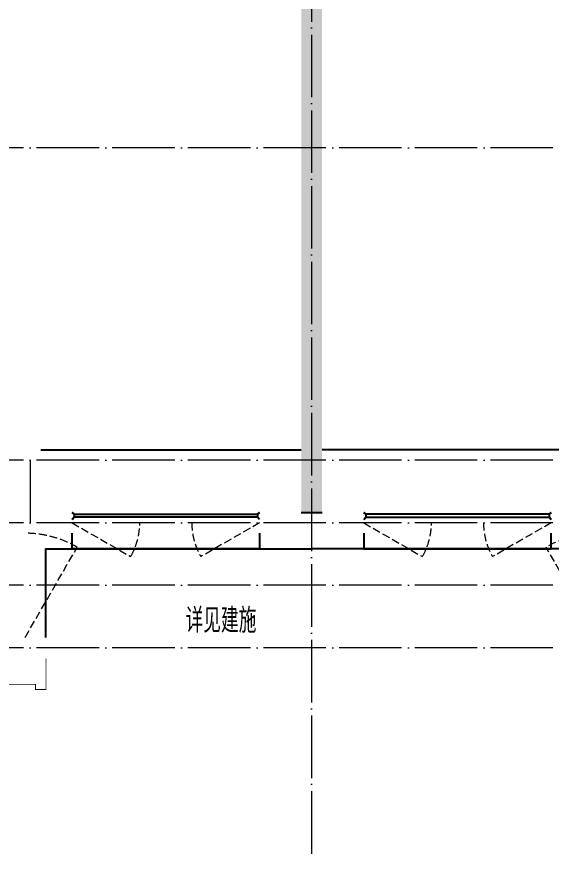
# Model space of a CAD drawing. Extents: x -518115 to 389031, y -231062 to 1628073.
# Drawn here: x 35487 to 40617, y 593449 to 601506 of the extents above; entities that cross this region are included whole.
import ezdxf

# ---------------------------------------------------------------- set-up
doc = ezdxf.new("R2010")
doc.units = 0
doc.header["$LTSCALE"] = 1000
doc.header["$MEASUREMENT"] = 0
doc.linetypes.add('DASH', pattern=[0.35, 0.25, -0.1])
doc.linetypes.add('DOTE', pattern=[2.42, 2, -0.2, 0.02, -0.2])
for name, color, linetype in [('3-栏杆1', 135, 'Continuous'), ('3.5方案汇报，与郭总、侯月琴确定户型_t8$0$2020.03.04 -1安徽标准化洋房户型(UA）_t8_t8$0$看线', 154, 'Continuous'), ('PUB_TEXT', 4, 'Continuous'), ('保温', 6, 'Continuous'), ('看线', 251, 'Continuous')]:
    doc.layers.add(name, color=color, linetype=linetype)
doc.layers.add('DOTE', color=19, linetype='DOTE', lineweight=9)
doc.layers.add('WINDOW', color=144, linetype='Continuous', lineweight=15)
doc.styles.add('_TCH_AXIS', font='COMPLEX', dxfattribs={"bigfont": 'GBCBIG'})
pattern_1 = [(45, (-445516.58, -596748.81), (0, 47.4157523), [100.584, -33.528]), (135, (-445492.87, -596725.102), (3e-15, 47.4157523), [100.584, -33.528])]

# ---------------------------------------------------------------- blocks, each defined once
blk = doc.blocks.new('HFHFTHFD')
at = {"layer": 'DOTE', "linetype": 'DOTE', "ltscale": 0.3}
for p, q in [((445616.6, 612948.8), (445616.6, 593448.8)), ((472616.6, 600248.8), (418616.6, 600248.8)), ((472616.6, 597248.8), (418616.6, 597248.8)), ((442916.6, 597248.8), (442916.6, 596648.8)), ((472616.6, 596648.8), (418616.6, 596648.8)), ((472616.6, 596048.8), (418616.6, 596048.8)), ((472616.6, 595448.8), (418616.6, 595448.8))]:
    blk.add_line(p, q, dxfattribs=at)
blk = doc.blocks.new('A$C718F517F')
at = {"layer": '保温', "linetype": 'ByBlock', "ltscale": 10}
h = blk.add_hatch(dxfattribs=at)
h.set_pattern_fill('AR-HBONE', color=251, scale=55)
h.set_pattern_definition(pattern_1)
edge = h.paths.add_edge_path()
edge.add_line((200, 5100), (200.1, 7700))
edge.add_line((200.1, 7700), (0.1, 7700))
edge.add_line((0.1, 7700), (0, 5100))
edge.add_line((0, 5100), (200, 5100))
h = blk.add_hatch(dxfattribs=at)
h.set_pattern_fill('AR-HBONE', color=251, scale=55)
h.set_pattern_definition(pattern_1)
edge = h.paths.add_edge_path()
edge.add_line((900, 4900), (900, 5100))
edge.add_line((900, 5100), (-700, 5100))
edge.add_line((-700, 5100), (-700, 4900))
edge.add_line((-700, 4900), (900, 4900))
at = {"layer": '保温', "linetype": 'Continuous', "ltscale": 10}
h = blk.add_hatch(dxfattribs=at)
h.set_pattern_fill('HEX', color=251, scale=10, angle=90, style=0)
h.set_pattern_definition([(90, (-503782.47, -516048.461), (-16.49778, 1e-15), [9.525, -19.05]), (210, (-503782.47, -516048.461), (8.24889, -14.2874966), [9.525, -19.05]), (150, (-503782.47, -516038.936), (-8.24889, -14.2874966), [9.525, -19.05])])
h.paths.add_polyline_path([(0.1, 0), (200.1, 0), (200, 4900), (0, 4900)])
at = {"layer": '保温', "color": 251, "linetype": 'ByBlock', "ltscale": 10}
for p, q in [((0, 7700), (200, 7700)), ((0, 4900), (200, 4900)), ((0, 0), (200, 0))]:
    blk.add_line(p, q, dxfattribs=at)

msp = doc.modelspace()

# ---------------------------------------------------------------- linework, layer by layer
at = {"color": 30, "const_width": 8}
msp.add_lwpolyline([(35766.6, 595348.8), (35766.6, 595048.8), (35666.6, 595048.8), (35666.6, 595098.8), (34616.6, 595098.8), (34616.6, 595348.8)], dxfattribs=at)
at = {"layer": '3-栏杆1', "color": 5}
for p, q in [((36036.8, 596731), (36016.6, 596748.8)), ((36016.6, 596748.8), (36036.8, 596731)), ((36036.8, 596701.7), (36016.6, 596681.9)), ((36016.6, 596681.9), (36036.8, 596701.7)), ((36036.8, 596731), (37796.3, 596731)), ((36036.8, 596731), (36036.8, 596701.7)), ((37796.3, 596701.7), (36036.8, 596701.7)), ((37796.3, 596731), (37816.6, 596748.8)), ((37816.6, 596748.8), (37796.3, 596731)), ((37796.3, 596731), (37796.3, 596701.7)), ((37816.6, 596681.9), (37796.3, 596701.7)), ((38836.8, 596731), (38816.6, 596748.8)), ((38816.6, 596748.8), (38836.8, 596731)), ((38816.6, 596681.9), (38836.8, 596701.7)), ((40596.3, 596731), (38836.8, 596731)), ((38836.8, 596731), (38836.8, 596701.7)), ((38836.8, 596701.7), (40596.3, 596701.7)), ((40596.3, 596731), (40616.6, 596748.8)), ((40616.6, 596748.8), (40596.3, 596731)), ((40596.3, 596731), (40596.3, 596701.7)), ((40596.3, 596701.7), (40616.6, 596681.9)), ((40616.6, 596681.9), (40596.3, 596701.7))]:
    msp.add_line(p, q, dxfattribs=at)
at = {"layer": '3.5方案汇报，与郭总、侯月琴确定户型_t8$0$2020.03.04 -1安徽标准化洋房户型(UA）_t8_t8$0$看线', "ltscale": 10}
for p, q in [((35716.6, 597348.8), (38216.6, 597348.8)), ((40916.6, 597348.8), (38416.6, 597348.8))]:
    msp.add_line(p, q, dxfattribs=at)
at = {"layer": 'WINDOW', "color": 250, "linetype": 'DASH', "ltscale": 0.3}
for points in [[(36016.6, 596648.8), (36579.7, 596324.2, 0.131485), (36666.6, 596648.8)], [(37816.6, 596648.8), (37253.4, 596324.2, -0.131485), (37166.6, 596648.8)], [(38816.6, 596648.8), (39379.7, 596324.2, 0.131485), (39466.6, 596648.8)], [(40616.6, 596648.8), (40053.4, 596324.2, -0.131485), (39966.6, 596648.8)], [(35566.6, 595548.8), (36066.6, 596414.8, 0.131652), (35566.6, 596548.8)], [(41066.6, 595548.8), (40566.6, 596414.8, -0.131652), (41066.6, 596548.8)]]:
    msp.add_lwpolyline(points, format="xyb", dxfattribs=at)
at = {"layer": '看线', "color": 202, "ltscale": 0.5}
for points in [[(37816.6, 596548.8), (37816.6, 596398.8), (36016.6, 596398.8), (36016.6, 596548.8)], [(38816.6, 596548.8), (38816.6, 596398.8), (40616.6, 596398.8), (40616.6, 596548.8)], [(35766.6, 595548.8), (35766.6, 596398.8), (38316.6, 596398.8)], [(40866.6, 595548.8), (40866.6, 596398.8), (38316.6, 596398.8)]]:
    msp.add_lwpolyline(points, dxfattribs=at)

# ---------------------------------------------------------------- block references
for name, p in [('HFHFTHFD', (-407300, 0)), ('A$C718F517F', (38216.6, 596748.8))]:
    msp.add_blockref(name, p)

# ---------------------------------------------------------------- texts
at = {"layer": 'PUB_TEXT', "style": '_TCH_AXIS'}
msp.add_text('详见建施', height=236.31, dxfattribs=at).set_placement((37106.2, 595593.5))

doc.saveas('drawing.dxf')
